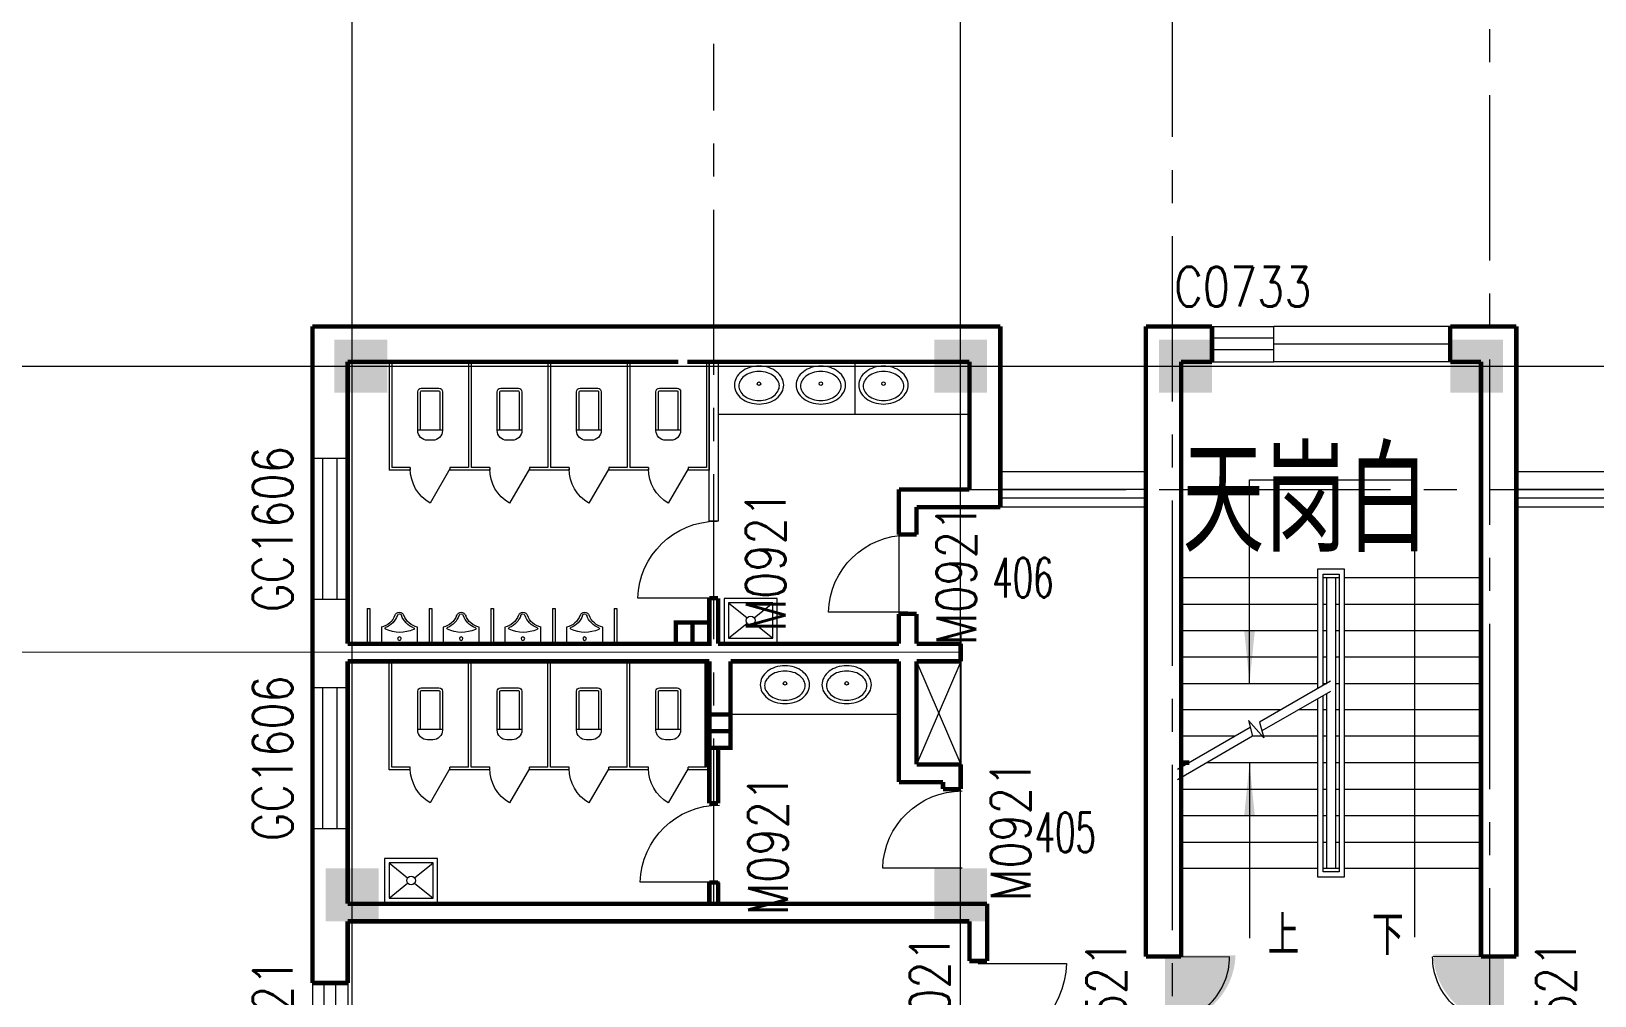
# Model space of a CAD drawing. Extents: x 1575758 to 1999219, y -897052 to -636879.
# Drawn here: x 1744357 to 1762084, y -771117 to -760173 of the extents above; entities that cross this region are included whole.
import ezdxf
from ezdxf.enums import TextEntityAlignment as Align

# ---------------------------------------------------------------- set-up
doc = ezdxf.new("R2010")
doc.units = 0
doc.header["$LTSCALE"] = 1500
doc.header["$MEASUREMENT"] = 0
doc.linetypes.add('CENTER', pattern=[2, 1.25, -0.25, 0.25, -0.25])
doc.linetypes.add('DASH', pattern=[0.35, 0.25, -0.1])
doc.layers.get('0').update_dxf_attribs({"linetype": 'CONTINUOUS', "lineweight": 5})
for name, color, linetype, lineweight in [('COLUMN', 7, 'CONTINUOUS', 5), ('DOTE', 7, 'CENTER', 5), ('LVTRY', 7, 'CONTINUOUS', 5), ('LVTRY_WINDOW', 7, 'CONTINUOUS', 5), ('P-S-TEXT', 7, 'CONTINUOUS', 5), ('PUB_DIM', 7, 'CONTINUOUS', 5), ('STAIR', 7, 'CONTINUOUS', 0), ('U型玻璃', 7, 'CONTINUOUS', 5), ('WALL', 7, 'CONTINUOUS', 5), ('WINDOW', 7, 'CONTINUOUS', 0), ('WINDOW_TEXT', 7, 'CONTINUOUS', 5), ('我的', 7, 'CONTINUOUS', 5)]:
    doc.layers.add(name, color=color, linetype=linetype, lineweight=lineweight)
doc.layers.add('防火门', color=10, linetype='CONTINUOUS')
doc.styles.add('_SIMPLEX', font='SIMPLEX.shx', dxfattribs={"width": 0.6})
doc.styles.add('DIM_FONT', font='romans.shx', dxfattribs={"width": 0.6})
doc.styles.add('H1', font='romans.shx', dxfattribs={"width": 1.2, "bigfont": 'hztxt.shx'})
doc.styles.add('SIMPLEX', font='SIMPLEX.SHX', dxfattribs={"width": 0.6})

# ---------------------------------------------------------------- blocks, each defined once
blk = doc.blocks.new('_FZH')
blk.add_solid([(0.5, -0.5), (-0.5, -0.5), (0.5, 0.5), (-0.5, 0.5)])
blk = doc.blocks.new('_ARROW')
blk.add_solid([(0, 0), (-1, 0.1), (-1, -0.1)])
blk = doc.blocks.new('_WBLK')
for p, q in [((-0.5, 0.5), (0.5, 0.5)), ((0.5, 0.167), (-0.5, 0.167)), ((0.5, -0.167), (-0.5, -0.167)), ((-0.5, -0.5), (0.5, -0.5))]:
    blk.add_line(p, q)
at = {"layer": 'WINDOW_TEXT', "style": 'SIMPLEX', "flags": 9}
blk.add_attdef('A', text='', height=1, dxfattribs=at).set_placement((0, 1.5), align=Align.MIDDLE)
blk = doc.blocks.new('_GCBLK')
at = {"linetype": 'DASH'}
for p, q in [((-0.5, -0.5), (-0.5, 0.5)), ((0.5, -0.5), (0.5, 0.5)), ((-0.5, 0.2), (0.5, 0.2)), ((-0.5, -0.2), (0.5, -0.2))]:
    blk.add_line(p, q, dxfattribs=at)
at = {"layer": 'WINDOW_TEXT', "style": 'SIMPLEX', "flags": 9}
blk.add_attdef('A', text='', height=1, dxfattribs=at).set_placement((0, 1.5), align=Align.MIDDLE)
blk = doc.blocks.new('M_A3PTU')
for p, q in [((-0.5, 0), (-0.499, -0.498)), ((0.5, 0), (0.499, -0.498))]:
    blk.add_line(p, q)
for centre, start, end in [((-0.498, -0.001), 269.885, 0.0763), ((0.498, -0.001), 179.9237, 270.115)]:
    blk.add_arc(centre, 0.498, start, end)
blk = doc.blocks.new('M_A2ZXL')
blk.add_line((-0.472, 0), (-0.472, -1))
blk.add_arc((-0.5, 0), 1, 271.6231, 0)
blk = doc.blocks.new('_LV6')
for p, q in [((-140, -340), (-140, -780)), ((-110, -340), (-110, -770)), ((100, -300), (-100, -300)), ((100, -330), (-100, -330)), ((110, -770), (110, -340)), ((140, -780), (140, -340)), ((140, -770), (-140, -770)), ((-30, -890), (30, -890))]:
    blk.add_line(p, q)
for centre, radius, start, end in [((-100, -340), 40, 90, 180), ((-100, -340), 10, 90, 180), ((100, -340), 40, 0, 90), ((100, -340), 10, 0, 90), ((-30, -780), 110, 180, 270), ((30, -780), 110, 270, 0)]:
    blk.add_arc(centre, radius, start, end)
blk = doc.blocks.new('_DBLK')
blk.add_line((-0.5, 0), (0, -0.866))
blk.add_arc((-0.5, 0), 1, 300, 0)
at = {"layer": 'WINDOW_TEXT', "style": 'SIMPLEX', "flags": 9}
blk.add_attdef('A', text='', height=1, dxfattribs=at).set_placement((0, 1.5), align=Align.MIDDLE)
blk = doc.blocks.new('_LV3')
for points in [[(280, -265, 0.12431), (260, -186, 0.105707), (198, -113, 0.086941), (110, -67, 0.077137), (0, -50, 0.077137), (-110, -67, 0.086941), (-198, -113, 0.105707), (-260, -186, 0.12431), (-280, -265, 0.12431), (-260, -344, 0.105707), (-198, -417, 0.086941), (-110, -463, 0.077137), (0, -480, 0.077137), (110, -463, 0.086941), (198, -417, 0.105707), (260, -344, 0.12431)], [(230, -275, 0.12431), (216, -220, 0.105707), (168, -163, 0.086941), (95, -125, 0.077137), (0, -110, 0.077137), (-95, -125, 0.086941), (-168, -163, 0.105707), (-216, -220, 0.12431), (-230, -275, 0.12431), (-216, -330, 0.105707), (-168, -387, 0.086941), (-95, -425, 0.077137), (0, -440, 0.077137), (95, -425, 0.086941), (168, -387, 0.105707), (216, -330, 0.12431)]]:
    blk.add_lwpolyline(points, format="xyb", close=True)
blk.add_circle((0, -250), 20)
blk = doc.blocks.new('_LV8')
for p, q in [((-205, 0), (205, 0)), ((-205, -191), (-205, 0)), ((205, 0), (205, -191))]:
    blk.add_line(p, q)
blk.add_circle((0, -60), 20)
for centre, radius, start, end in [((-152, -175), 10, 114.1084, 248.1394), ((5, -526), 395, 66.6675, 114.1084), ((158, -173), 10, 290.4941, 66.6675), ((-243, -391), 203, 19.2639, 79.2894), ((-243, -401), 233, 19.2639, 68.1394), ((0, -306), 54, 199.2639, 269.7777), ((0, -316), 24, 199.2639, 269.4998), ((0, -306), 54, 270.2223, 340.7361), ((0, -316), 24, 270.5002, 340.7361), ((243, -401), 233, 110.4941, 160.7361), ((243, -391), 203, 100.7106, 160.7361)]:
    blk.add_arc(centre, radius, start, end)
blk = doc.blocks.new('_LV12')
for p, q in [((-250, -50), (-39, -219)), ((39, -219), (250, -50)), ((-250, -450), (-39, -281)), ((39, -281), (250, -450))]:
    blk.add_line(p, q)
for points in [[(300, -500), (300, 0), (-300, 0), (-300, -500)], [(250, -450), (250, -50), (-250, -50), (-250, -450)]]:
    blk.add_lwpolyline(points, close=True)
blk.add_circle((0, -250), 50)

msp = doc.modelspace()

# ---------------------------------------------------------------- hatches: boundary and pattern name
at = {"layer": '防火门'}
for points in [[(1757211.2, -770658), (1758010.9, -770658, -0.4059403), (1757211.2, -771435.3)], [(1761053.2, -770648), (1760253.5, -770648, 0.4059403), (1761053.2, -771425.3)]]:
    msp.add_hatch(color=256, dxfattribs=at).paths.add_polyline_path(points)

# ---------------------------------------------------------------- linework, layer by layer
at = {"layer": 'DOTE'}
for p, q in [((1757294.6, -806372.3), (1757294.6, -759701.8)), ((1760894.6, -798772.3), (1760894.6, -759701.8)), ((1752094.7, -770072.3), (1752094.7, -760315.8)), ((1754894.6, -765372.3), (1764961.8, -765372.3))]:
    msp.add_line(p, q, dxfattribs=at)
at = {"layer": 'LVTRY'}
for p, q in [((1748414.6, -763923.5), (1748414.6, -765153.5)), ((1748444.6, -763923.5), (1748444.6, -765123.5)), ((1749314.6, -763923.5), (1749314.6, -765123.5)), ((1749344.6, -763923.5), (1749344.6, -765123.5)), ((1750214.6, -763923.5), (1750214.6, -765123.5)), ((1750244.6, -763923.5), (1750244.6, -765123.5)), ((1751114.6, -763923.5), (1751114.6, -765123.5)), ((1751144.6, -763923.5), (1751144.6, -765123.5)), ((1752014.6, -763923.5), (1752014.6, -765123.5)), ((1752044.6, -763923.5), (1752044.6, -765153.5)), ((1753694.6, -763922.3), (1753694.6, -764522.3)), ((1754994.6, -764522.3), (1752144.6, -764522.3)), ((1748654.6, -765153.5), (1748414.6, -765153.5)), ((1748654.6, -765123.5), (1748444.6, -765123.5)), ((1748654.6, -765123.5), (1748654.6, -765153.5)), ((1749104.6, -765123.5), (1749104.6, -765153.5)), ((1749314.6, -765123.5), (1749104.6, -765123.5)), ((1749554.6, -765153.5), (1749104.6, -765153.5)), ((1749554.6, -765123.5), (1749344.6, -765123.5)), ((1749554.6, -765123.5), (1749554.6, -765153.5)), ((1750004.6, -765123.5), (1750004.6, -765153.5)), ((1750214.6, -765123.5), (1750004.6, -765123.5)), ((1750454.6, -765153.5), (1750004.6, -765153.5)), ((1750454.6, -765123.5), (1750244.6, -765123.5)), ((1750454.6, -765123.5), (1750454.6, -765153.5)), ((1750904.6, -765123.5), (1750904.6, -765153.5)), ((1751114.6, -765123.5), (1750904.6, -765123.5)), ((1751354.6, -765153.5), (1750904.6, -765153.5)), ((1751354.6, -765123.5), (1751144.6, -765123.5)), ((1751354.6, -765123.5), (1751354.6, -765153.5)), ((1751804.6, -765123.5), (1751804.6, -765153.5)), ((1752014.6, -765123.5), (1751804.6, -765123.5)), ((1752044.6, -765153.5), (1751804.6, -765153.5)), ((1748167.1, -766724.1), (1748167.1, -767124.1)), ((1748167.1, -766724.1), (1748197.1, -766724.1)), ((1748197.1, -766724.1), (1748197.1, -767124.1)), ((1748867.1, -766724.1), (1748867.1, -767124.1)), ((1748867.1, -766724.1), (1748897.1, -766724.1)), ((1748897.1, -766724.1), (1748897.1, -767124.1)), ((1749567.1, -766724.1), (1749567.1, -767124.1)), ((1749567.1, -766724.1), (1749597.1, -766724.1)), ((1749597.1, -766724.1), (1749597.1, -767124.1)), ((1750267.1, -766724.1), (1750267.1, -767124.1)), ((1750267.1, -766724.1), (1750297.1, -766724.1)), ((1750297.1, -766724.1), (1750297.1, -767124.1)), ((1750967.1, -766724.1), (1750967.1, -767124.1)), ((1750967.1, -766724.1), (1750997.1, -766724.1)), ((1750997.1, -766724.1), (1750997.1, -767124.1)), ((1754894.7, -767022.3), (1754894.7, -768672.3)), ((1748414.6, -768552.3), (1748414.6, -767322.3)), ((1748444.6, -768522.3), (1748444.6, -767322.3)), ((1749314.6, -768522.3), (1749314.6, -767322.3)), ((1749344.6, -768522.3), (1749344.6, -767322.3)), ((1750214.6, -768522.3), (1750214.6, -767322.3)), ((1750244.6, -768522.3), (1750244.6, -767322.3)), ((1751114.6, -768522.3), (1751114.6, -767322.3)), ((1751144.6, -768522.3), (1751144.6, -767322.3)), ((1752285.6, -767922.3), (1754194.7, -767922.3)), ((1748654.6, -768552.3), (1748414.6, -768552.3)), ((1748654.6, -768522.3), (1748444.6, -768522.3)), ((1748654.6, -768552.3), (1748654.6, -768522.3)), ((1749104.6, -768552.3), (1749104.6, -768522.3)), ((1749314.6, -768522.3), (1749104.6, -768522.3)), ((1749554.6, -768552.3), (1749104.6, -768552.3)), ((1749554.6, -768522.3), (1749344.6, -768522.3)), ((1749554.6, -768552.3), (1749554.6, -768522.3)), ((1750004.6, -768552.3), (1750004.6, -768522.3)), ((1750214.6, -768522.3), (1750004.6, -768522.3)), ((1750454.6, -768552.3), (1750004.6, -768552.3)), ((1750454.6, -768522.3), (1750244.6, -768522.3)), ((1750454.6, -768552.3), (1750454.6, -768522.3)), ((1750904.6, -768552.3), (1750904.6, -768522.3)), ((1751114.6, -768522.3), (1750904.6, -768522.3)), ((1751354.6, -768552.3), (1750904.6, -768552.3)), ((1751354.6, -768522.3), (1751144.6, -768522.3)), ((1751354.6, -768552.3), (1751354.6, -768522.3)), ((1751804.6, -768552.3), (1751804.6, -768522.3)), ((1752014.6, -768522.3), (1751804.6, -768522.3)), ((1752044.6, -768552.3), (1751804.6, -768552.3))]:
    msp.add_line(p, q, dxfattribs=at)
at = {"layer": 'LVTRY', "const_width": 50}
for points in [[(1752014.6, -768522.3), (1752014.6, -767322.3)], [(1752044.6, -768552.3), (1752044.6, -767322.3)]]:
    msp.add_lwpolyline(points, dxfattribs=at)
at = {"layer": 'PUB_DIM'}
for p, q in [((1747994.6, -823922.9), (1747994.6, -759701.8)), ((1754894.6, -823922.9), (1754894.6, -759701.8)), ((1741678.9, -763972.3), (1772636.2, -763972.3)), ((1754894.7, -767220.7), (1739637, -767219.3))]:
    msp.add_line(p, q, dxfattribs=at)
for points in [[(1758169.6, -767572.3), (1758169.6, -765262.1), (1760040.1, -765262.1), (1760040.1, -770450.6)], [(1758169.6, -768472.3), (1758169.6, -770463.9)]]:
    msp.add_lwpolyline(points, dxfattribs=at)
at = {"layer": 'STAIR'}
for p, q in [((1754194.7, -765834.3), (1754194.7, -766834.3)), ((1758944.6, -767630), (1758944.6, -766272.3)), ((1758944.6, -766272.3), (1759244.6, -766272.3)), ((1759244.6, -766272.3), (1759244.6, -769772.3)), ((1757394.6, -766372.3), (1758944.6, -766372.3)), ((1759004.6, -767595.4), (1759004.6, -766332.3)), ((1759004.6, -766332.3), (1759184.6, -766332.3)), ((1759004.6, -766372.3), (1759184.6, -766372.3)), ((1759044.6, -767572.3), (1759044.6, -766372.3)), ((1759144.6, -766372.3), (1759144.6, -769672.3)), ((1759184.6, -766332.3), (1759184.6, -769712.3)), ((1759244.6, -766372.3), (1760794.6, -766372.3)), ((1757394.6, -766672.3), (1758944.6, -766672.3)), ((1759004.6, -766672.3), (1759044.6, -766672.3)), ((1759144.6, -766672.3), (1759184.6, -766672.3)), ((1759244.6, -766672.3), (1760794.6, -766672.3)), ((1757394.6, -766972.3), (1758944.6, -766972.3)), ((1759004.6, -766972.3), (1759044.6, -766972.3)), ((1759144.6, -766972.3), (1759184.6, -766972.3)), ((1759244.6, -766972.3), (1760794.6, -766972.3)), ((1757394.6, -767272.3), (1758944.6, -767272.3)), ((1759004.6, -767272.3), (1759044.6, -767272.3)), ((1759144.6, -767272.3), (1759184.6, -767272.3)), ((1759244.6, -767272.3), (1760794.6, -767272.3)), ((1759088, -767547.3), (1758284.6, -768011.1)), ((1757394.6, -767572.3), (1758944.6, -767572.3)), ((1759088, -767662.8), (1758310.5, -768111.6)), ((1759004.6, -767572.3), (1759044.6, -767572.3)), ((1759004.6, -769712.3), (1759004.6, -767710.9)), ((1759044.6, -769672.3), (1759044.6, -767687.8)), ((1759144.6, -767572.3), (1759184.6, -767572.3)), ((1759244.6, -767572.3), (1760794.6, -767572.3)), ((1758525, -767872.3), (1757394.6, -767872.3)), ((1758944.6, -767872.3), (1758725, -767872.3)), ((1758944.6, -769772.3), (1758944.6, -767745.5)), ((1759044.6, -767872.3), (1759004.6, -767872.3)), ((1759184.6, -767872.3), (1759144.6, -767872.3)), ((1760794.6, -767872.3), (1759244.6, -767872.3)), ((1758178.8, -768072.2), (1757351.3, -768549.9)), ((1758158, -767991.8), (1758204.7, -768172.7)), ((1758331.3, -768192), (1758158, -767991.8)), ((1758284.6, -768011.1), (1758331.3, -768192)), ((1758204.7, -768172.7), (1757351.3, -768665.4)), ((1758005.4, -768172.3), (1757394.6, -768172.3)), ((1758944.6, -768172.3), (1758204.6, -768172.3)), ((1759044.6, -768172.3), (1759004.6, -768172.3)), ((1759184.6, -768172.3), (1759144.6, -768172.3)), ((1760794.6, -768172.3), (1759244.6, -768172.3)), ((1758944.6, -768472.3), (1757685.8, -768472.3)), ((1759044.6, -768472.3), (1759004.6, -768472.3)), ((1759184.6, -768472.3), (1759144.6, -768472.3)), ((1760794.6, -768472.3), (1759244.6, -768472.3)), ((1757394.6, -768772.3), (1758944.6, -768772.3)), ((1759004.6, -768772.3), (1759044.6, -768772.3)), ((1759144.6, -768772.3), (1759184.6, -768772.3)), ((1759244.6, -768772.3), (1760794.6, -768772.3)), ((1757394.6, -769072.3), (1758944.6, -769072.3)), ((1759004.6, -769072.3), (1759044.6, -769072.3)), ((1759144.6, -769072.3), (1759184.6, -769072.3)), ((1759244.6, -769072.3), (1760794.6, -769072.3)), ((1757394.6, -769372.3), (1758944.6, -769372.3)), ((1759004.6, -769372.3), (1759044.6, -769372.3)), ((1759144.6, -769372.3), (1759184.6, -769372.3)), ((1759244.6, -769372.3), (1760794.6, -769372.3)), ((1758944.6, -769672.3), (1757394.6, -769672.3)), ((1759184.6, -769672.3), (1759004.6, -769672.3)), ((1760794.6, -769672.3), (1759244.6, -769672.3)), ((1759244.6, -769772.3), (1758944.6, -769772.3)), ((1759184.6, -769712.3), (1759004.6, -769712.3))]:
    msp.add_line(p, q, dxfattribs=at)
at = {"layer": 'STAIR', "const_width": 50}
for points in [[(1757394.6, -768524.9), (1757394.6, -766372.3)], [(1760794.6, -766372.3), (1760794.6, -769672.3)], [(1757485.8, -768472.3), (1757394.6, -768472.3)], [(1757394.6, -769672.3), (1757394.6, -768640.4)]]:
    msp.add_lwpolyline(points, dxfattribs=at)
at = {"layer": 'U型玻璃'}
for p, q in [((1756994.6, -765172.3), (1755344.6, -765172.3)), ((1762844.6, -765172.3), (1761194.6, -765172.3)), ((1756994.6, -765372.3), (1755344.6, -765372.3)), ((1762844.6, -765372.3), (1761194.6, -765372.3)), ((1756994.6, -765472.3), (1755344.6, -765472.3)), ((1756994.6, -765572.3), (1755344.6, -765572.3)), ((1762844.6, -765472.3), (1761194.6, -765472.3)), ((1762844.6, -765572.3), (1761194.6, -765572.3))]:
    msp.add_line(p, q, dxfattribs=at)
at = {"layer": 'WALL'}
for p, q in [((1752044.6, -765732.5), (1752044.6, -763922.3)), ((1752144.6, -763922.3), (1752144.6, -765732.5)), ((1752144.6, -765732.5), (1752044.6, -765732.5)), ((1754394.7, -767322.3), (1754894.7, -768492.3)), ((1754894.7, -767322.3), (1754394.7, -768492.3))]:
    msp.add_line(p, q, dxfattribs=at)
at = {"layer": 'WALL', "const_width": 50}
for points in [[(1755344.6, -763522.3), (1747544.6, -763522.3)], [(1747544.6, -770972.3), (1747544.6, -763522.3)], [(1747544.6, -770972.3), (1747544.6, -763522.3)], [(1755344.6, -765572.3), (1755344.6, -763522.3)], [(1757744.6, -763522.3), (1756994.6, -763522.3)], [(1756994.6, -763522.3), (1756994.6, -770672.3)], [(1757744.6, -763922.3), (1757744.6, -763522.3)], [(1760444.6, -763922.3), (1760444.6, -763522.3)], [(1761194.6, -763522.3), (1760444.6, -763522.3)], [(1761194.6, -770672.3), (1761194.6, -763522.3)], [(1751694.6, -763922.3), (1747944.6, -763922.3)], [(1747944.6, -767122.3), (1747944.6, -763922.3)], [(1754994.6, -763922.3), (1751794.6, -763922.3)], [(1754994.6, -765372.3), (1754994.6, -763922.3)], [(1757744.6, -763922.3), (1757394.6, -763922.3)], [(1757394.6, -770672.3), (1757394.6, -763922.3)], [(1760444.6, -763922.3), (1760794.6, -763922.3)], [(1760794.6, -763922.3), (1760794.6, -770672.3)], [(1754194.7, -765372.3), (1754194.7, -765884.3)], [(1754994.6, -765372.3), (1754194.7, -765372.3)], [(1754994.6, -765372.3), (1754894.6, -765372.3)], [(1754394.7, -765572.3), (1754394.7, -765834.3)], [(1754394.7, -765572.3), (1754394.7, -765884.3)], [(1755344.6, -765572.3), (1754394.7, -765572.3)], [(1754194.7, -765884.3), (1754394.7, -765884.3)], [(1752144.6, -766605.9), (1752044.6, -766605.9)], [(1752044.6, -767122.3), (1752044.6, -766605.9)], [(1752144.6, -766605.9), (1752144.6, -767122.3)], [(1754194.7, -766784.3), (1754194.7, -767122.3)], [(1754194.7, -766784.3), (1754394.7, -766784.3)], [(1754394.7, -766784.3), (1754394.7, -767122.3)], [(1751664.6, -766882.3), (1751664.6, -767122.3), (1752044.6, -767122.3), (1752044.6, -766882.3), (1751664.6, -766882.3)], [(1751854.6, -767122.3), (1751854.6, -766882.3)], [(1752044.6, -767122.3), (1747944.6, -767122.3)], [(1754194.7, -767122.3), (1752144.6, -767122.3)], [(1754894.7, -767122.3), (1754394.7, -767122.3)], [(1754894.7, -767122.3), (1754394.7, -767122.3)], [(1754894.7, -767122.3), (1754894.7, -767322.3)], [(1754894.7, -767122.3), (1754894.7, -767322.3)], [(1752044.6, -767322.3), (1747944.6, -767322.3)], [(1752044.6, -768932.3), (1752044.6, -767322.3)], [(1754194.7, -767322.3), (1752285.6, -767322.3)], [(1752285.6, -768302.1), (1752285.6, -767322.3)], [(1754194.7, -767322.3), (1754194.7, -768692.5)], [(1754894.7, -767322.3), (1754394.7, -767322.3)], [(1754894.7, -767322.3), (1754394.7, -767322.3)], [(1754394.7, -767322.3), (1754394.7, -768492.3)], [(1747944.6, -767622.3), (1747944.6, -770072.3)], [(1752284.6, -767924.9), (1752044.6, -767924.9), (1752044.6, -768304.9), (1752284.6, -768304.9), (1752284.6, -767924.9)], [(1752044.6, -768114.9), (1752284.6, -768114.9)], [(1752144.6, -768304.9), (1752144.6, -768932.3)], [(1754394.7, -768492.3), (1754894.7, -768492.3)], [(1754894.7, -768492.3), (1754894.7, -768772.3)], [(1754194.7, -768692.5), (1754694.7, -768692.5)], [(1754694.7, -768692.5), (1754694.7, -768772.3)], [(1754694.7, -768772.3), (1754894.7, -768772.3)], [(1754894.7, -768692.3), (1754894.7, -768772.3)], [(1752144.6, -768932.3), (1752044.6, -768932.3)], [(1752144.6, -769832.3), (1752044.6, -769832.3)], [(1752044.6, -770072.3), (1752044.6, -769832.3)], [(1752144.6, -769832.3), (1752144.6, -770072.3)], [(1755194.6, -770072.3), (1755194.6, -770722.3)], [(1747944.6, -770272.3), (1747944.6, -770972.3)], [(1747944.6, -770272.3), (1754994.6, -770272.3)], [(1754994.6, -770272.3), (1754994.6, -770722.3)], [(1754994.6, -770272.3), (1754994.6, -770722.3)], [(1754994.6, -770722.3), (1755194.6, -770722.3)], [(1756994.6, -770672.3), (1757394.6, -770672.3)], [(1760794.6, -770672.3), (1761194.6, -770672.3)], [(1747944.6, -770972.3), (1747544.6, -770972.3)]]:
    msp.add_lwpolyline(points, dxfattribs=at)
at = {"layer": 'WALL', "const_width": 50, "elevation": 0}
msp.add_lwpolyline([(1747944.6, -767922.3), (1747944.6, -767322.3)], dxfattribs=at)
at = {"layer": 'WALL', "lineweight": 100, "const_width": 50}
msp.add_lwpolyline([(1747944.6, -770072.3), (1755194.6, -770072.3)], dxfattribs=at)
at = {"layer": 'WINDOW'}
for p, q in [((1758444.6, -763922.3), (1758444.6, -763522.3)), ((1760444.6, -763522.3), (1758444.6, -763522.3)), ((1760444.6, -763722.3), (1758444.6, -763722.3)), ((1760444.6, -763922.3), (1758444.6, -763922.3))]:
    msp.add_line(p, q, dxfattribs=at)

# ---------------------------------------------------------------- block references
at = {"layer": 'COLUMN', "yscale": 600}
for p, xscale, zscale in [((1748094.6, -763972.3), 600, 600), ((1754894.6, -763972.3), 600, 600), ((1757444.6, -763972.3), 600, 400), ((1760744.6, -763972.3), -600, 400), ((1747994.6, -769972.3), 600, 600), ((1754894.6, -769972.3), 600, 600)]:
    msp.add_blockref('_FZH', p, dxfattribs=dict(at, xscale=xscale, zscale=zscale))
at = {"layer": 'LVTRY'}
for name, p in [('_LV3', (1752608.9, -763922.3)), ('_LV3', (1753308.9, -763922.3)), ('_LV3', (1754019.4, -763922.3)), ('_LV12', (1752513.4, -766609.5)), ('_LV3', (1752902, -767322.3)), ('_LV3', (1753602, -767322.3)), ('_LV12', (1748663.4, -769559.5))]:
    msp.add_blockref(name, p, dxfattribs=at)
at = {"layer": 'LVTRY', "xscale": -1}
for p in [(1748879.6, -763923.5), (1749779.6, -763923.5), (1750679.6, -763923.5), (1751579.6, -763923.5), (1748879.6, -767322.3), (1749779.6, -767322.3), (1750679.6, -767322.3), (1751579.6, -767322.3)]:
    msp.add_blockref('_LV6', p, dxfattribs=at)
at = {"layer": 'LVTRY', "xscale": -1, "rotation": 180}
for p in [(1748531.3, -767124.1), (1749231.3, -767124.1), (1749931.3, -767124.1), (1750631.3, -767124.1)]:
    msp.add_blockref('_LV8', p, dxfattribs=at)
at = {"layer": 'LVTRY_WINDOW', "xscale": -450, "yscale": 450, "zscale": 450}
for p in [(1748879.6, -765138.5), (1749779.6, -765138.5), (1750679.6, -765138.5), (1751579.6, -765138.5), (1748879.6, -768537.3), (1749779.6, -768537.3), (1750679.6, -768537.3), (1751579.6, -768537.3)]:
    msp.add_blockref('_DBLK', p, dxfattribs=at)
at = {"layer": 'PUB_DIM', "xscale": 600, "yscale": 600, "zscale": 600}
for p, rotation in [((1758169.6, -767572.3), 270), ((1758169.6, -768472.3), 90)]:
    msp.add_blockref('_ARROW', p, dxfattribs=dict(at, rotation=rotation))
at = {"layer": 'WINDOW'}
ref = msp.add_blockref('_WBLK', (1758094.6, -763722.3), dxfattribs=dict(at, xscale=700, yscale=400, zscale=700))
ref.add_attrib('A', 'C0733', dxfattribs={"layer": 'WINDOW_TEXT', "height": 450, "style": '_SIMPLEX', "width": 0.8, "flags": 8}).set_placement((1758094.6, -763072.3), align=Align.MIDDLE)
ref = msp.add_blockref('_GCBLK', (1747744.6, -765822.3), dxfattribs=dict(at, xscale=1600, yscale=400.000000004191, zscale=1600, rotation=90))
ref.add_attrib('A', 'GC1606', dxfattribs={"layer": 'WINDOW_TEXT', "height": 450, "rotation": 90, "style": '_SIMPLEX', "width": 0.8, "flags": 8}).set_placement((1747094.6, -765822.3), align=Align.MIDDLE)
ref = msp.add_blockref('M_A2ZXL', (1752133.3, -766181.4), dxfattribs=dict(at, xscale=-900, yscale=900, zscale=900, rotation=270))
ref.add_attrib('A', 'M0921', dxfattribs={"layer": 'WINDOW_TEXT', "height": 450, "rotation": 90, "style": '_SIMPLEX', "width": 0.8, "flags": 8}).set_placement((1752683.3, -766181.4), align=Align.MIDDLE)
ref = msp.add_blockref('M_A2ZXL', (1754294.7, -766339.1), dxfattribs=dict(at, xscale=-900, yscale=900, zscale=900, rotation=270))
ref.add_attrib('A', 'M0921', dxfattribs={"layer": 'WINDOW_TEXT', "height": 450, "rotation": 90, "style": '_SIMPLEX', "width": 0.8, "flags": 8}).set_placement((1754844.7, -766339.1), align=Align.MIDDLE)
ref = msp.add_blockref('_GCBLK', (1747744.6, -768422.3), dxfattribs=dict(at, xscale=1600, yscale=400.000000004191, zscale=1600, rotation=90))
ref.add_attrib('A', 'GC1606', dxfattribs={"layer": 'WINDOW_TEXT', "height": 450, "rotation": 90, "style": '_SIMPLEX', "width": 0.8, "flags": 8}).set_placement((1747094.6, -768422.3), align=Align.MIDDLE)
ref = msp.add_blockref('M_A2ZXL', (1754910.4, -769243.1), dxfattribs=dict(at, xscale=-900, yscale=900, zscale=900, rotation=270))
ref.add_attrib('A', 'M0921', dxfattribs={"layer": 'WINDOW_TEXT', "height": 450, "rotation": 90, "style": '_SIMPLEX', "width": 0.8, "flags": 8}).set_placement((1755460.4, -769243.1), align=Align.MIDDLE)
ref = msp.add_blockref('M_A2ZXL', (1752160.3, -769403.1), dxfattribs=dict(at, xscale=-900, yscale=900, zscale=900, rotation=270))
ref.add_attrib('A', 'M0921', dxfattribs={"layer": 'WINDOW_TEXT', "height": 450, "rotation": 90, "style": '_SIMPLEX', "width": 0.8, "flags": 8}).set_placement((1752710.3, -769403.1), align=Align.MIDDLE)
ref = msp.add_blockref('M_A2ZXL', (1755094.6, -771222.3), dxfattribs=dict(at, xscale=-1000, yscale=1000, zscale=1000, rotation=90))
ref.add_attrib('A', 'M1021', dxfattribs={"layer": 'WINDOW_TEXT', "height": 450, "rotation": 90, "style": '_SIMPLEX', "width": 0.8, "flags": 8}).set_placement((1754544.6, -771222.3), align=Align.MIDDLE)
ref = msp.add_blockref('M_A3PTU', (1757195.4, -771422.3), dxfattribs=dict(at, xscale=-1500, yscale=-1500, zscale=1500, rotation=270))
ref.add_attrib('A', 'FM1521', dxfattribs={"layer": 'WINDOW_TEXT', "height": 450, "rotation": 90, "style": '_SIMPLEX', "width": 0.8, "flags": 8}).set_placement((1756545.4, -771422.3), align=Align.MIDDLE)
ref = msp.add_blockref('M_A3PTU', (1760993.9, -771422.3), dxfattribs=dict(at, xscale=1500, yscale=-1500, zscale=1500, rotation=90))
ref.add_attrib('A', 'FM1521', dxfattribs={"layer": 'WINDOW_TEXT', "height": 450, "rotation": 90, "style": '_SIMPLEX', "width": 0.8, "flags": 8}).set_placement((1761643.9, -771422.3), align=Align.MIDDLE)
ref = msp.add_blockref('_WBLK', (1747744.6, -771472.3), dxfattribs=dict(at, xscale=-1000, yscale=400.000000004191, zscale=1000, rotation=90))
ref.add_attrib('A', 'C1021', dxfattribs={"layer": 'WINDOW_TEXT', "height": 450, "rotation": 90, "style": '_SIMPLEX', "width": 0.8, "flags": 8}).set_placement((1747094.6, -771472.3), align=Align.MIDDLE)

# ---------------------------------------------------------------- texts
at = {"layer": 'P-S-TEXT', "style": 'H1', "width": 0.8}
for s, p in [('上', (1758375.3, -770654.1)), ('下', (1759558.8, -770654.1))]:
    msp.add_text(s, height=450, rotation=360, dxfattribs=at).set_placement(p)
at = {"layer": '我的', "lineweight": 0, "style": 'H1', "width": 0.8}
msp.add_text('天岗白', height=1166.4, dxfattribs=at).set_placement((1757406.1, -766082.7))
at = {"layer": '我的', "color": 0, "lineweight": 5, "char_height": 450, "width": 1228.88, "attachment_point": 1, "style": 'DIM_FONT'}
for s, insert in [('406', (1755254.4, -766147.8)), ('405', (1755733.3, -769038.5))]:
    msp.add_mtext(s, dxfattribs=dict(at, insert=insert))

doc.saveas('drawing.dxf')
